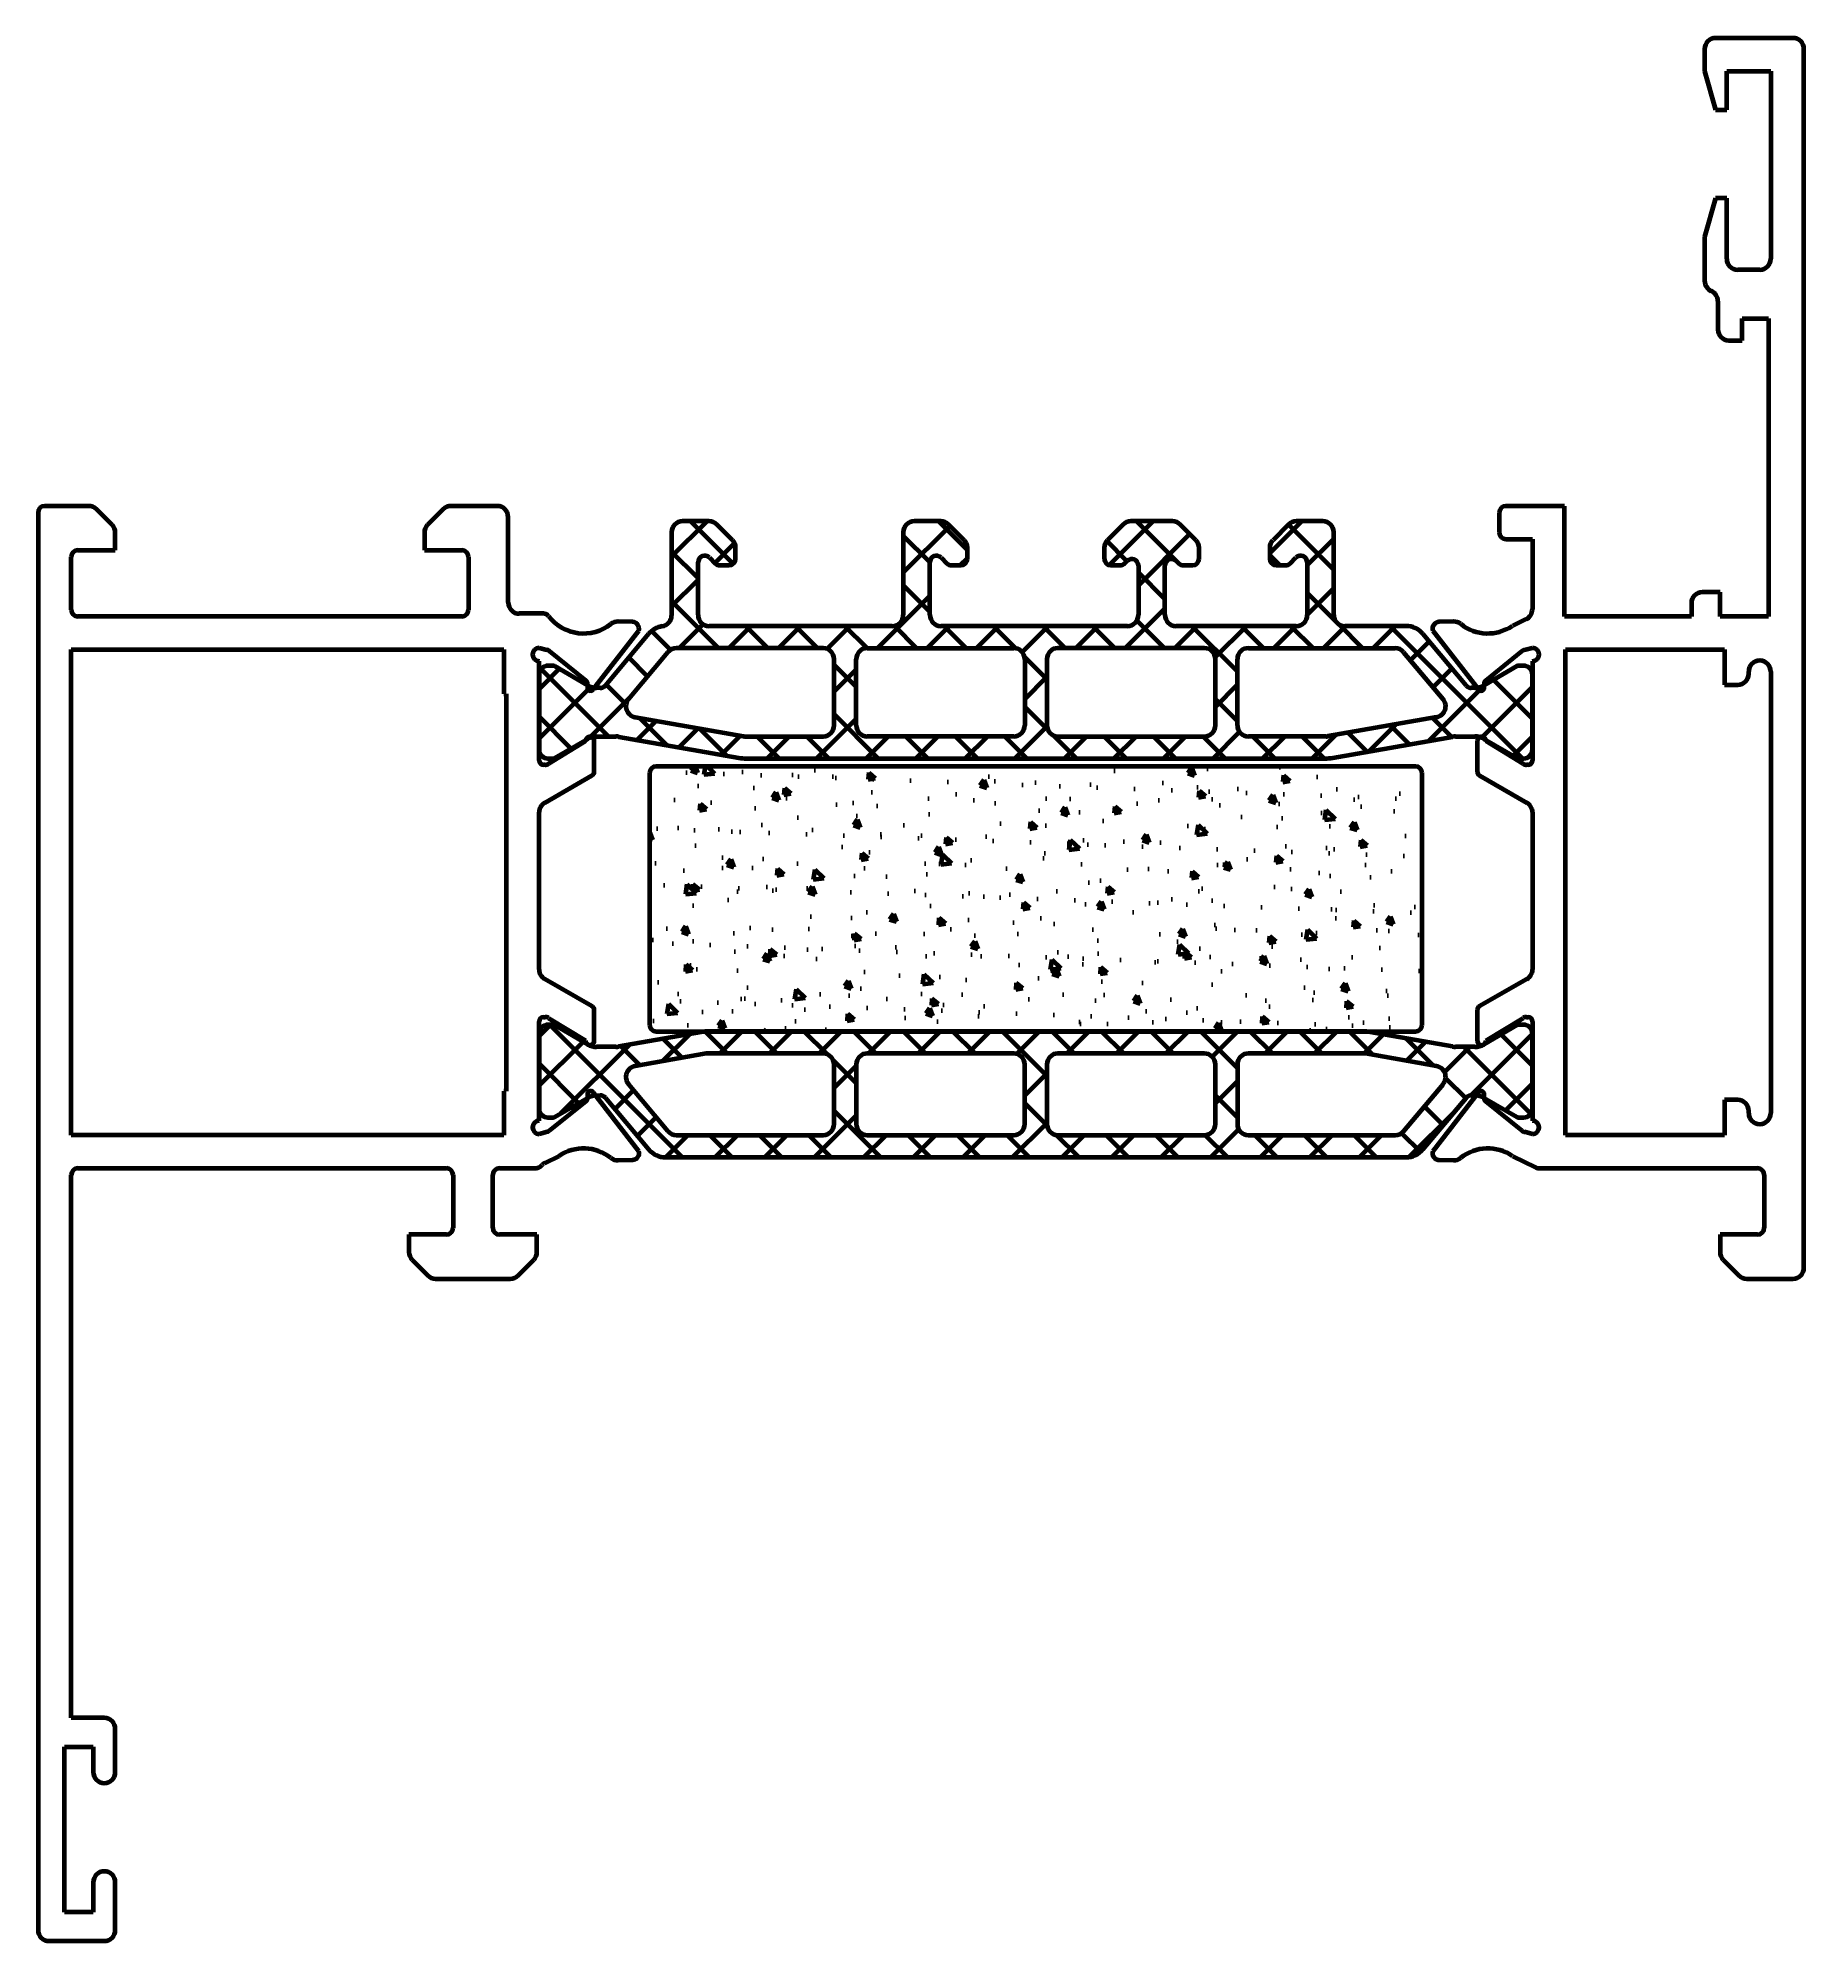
# Model space of a CAD drawing. Header units: millimetres. Extents: x 8.2 to 88.2, y 41.6 to 127.8.
import ezdxf

# ---------------------------------------------------------------- set-up
doc = ezdxf.new("R2010")
doc.units = ezdxf.units.MM

msp = doc.modelspace()

# ---------------------------------------------------------------- hatches: boundary and pattern name
at = {"lineweight": 100}
h = msp.add_hatch(dxfattribs=at)
h.set_pattern_fill('ANSI37', color=8, scale=0.5, style=0)
h.paths.add_polyline_path([(33.934, 98.451, -0.223481), (33.703, 98.342), (33.54, 98.342, -0.131829), (33.139, 98.45), (31.638, 99.318, 0.240571), (31.456, 99.323, 0.50902), (30.933, 98.942), (30.933, 95.542, 0.50902), (31.456, 95.162, 0.253199), (31.646, 95.171), (33.139, 96.035, -0.131829), (33.54, 96.142), (34.482, 96.142), (39.981, 95.173, 0.043661), (40.328, 95.142), (66.539, 95.142, 0.043661), (66.886, 95.173), (72.385, 96.142), (73.327, 96.142, -0.131829), (73.727, 96.035), (75.229, 95.167, 0.240571), (75.41, 95.162, 0.50902), (75.933, 95.542), (75.933, 98.942, 0.50902), (75.41, 99.323, 0.253199), (75.22, 99.313), (73.727, 98.45, -0.131829), (73.327, 98.342), (73.164, 98.342, -0.21991), (72.936, 98.448), (70.974, 100.785, 0.221695), (70.208, 101.142), (67.433, 101.142, -0.414214), (66.933, 101.642), (66.933, 105.392, 0.414214), (66.433, 105.892), (65.24, 105.892, 0.198912), (64.887, 105.746), (64.18, 105.039, 0.198912), (64.033, 104.685), (64.033, 104.192, 0.414214), (64.333, 103.892), (64.748, 103.892, 0.198912), (64.96, 103.98), (65.221, 104.242, -0.668179), (65.733, 104.029), (65.733, 101.642, -0.414214), (65.233, 101.142), (59.783, 101.142, -0.414214), (59.283, 101.642), (59.283, 103.879, -0.668179), (59.795, 104.092), (59.907, 103.98, 0.198912), (60.119, 103.892), (60.533, 103.892, 0.414214), (60.833, 104.192), (60.833, 104.685, 0.198912), (60.687, 105.039), (59.98, 105.746, 0.198912), (59.626, 105.892), (57.74, 105.892, 0.198912), (57.387, 105.746), (56.68, 105.039, 0.198912), (56.533, 104.685), (56.533, 104.192, 0.414214), (56.833, 103.892), (57.248, 103.892, 0.277739), (57.524, 104.031, -0.765441), (58.083, 103.879), (58.083, 101.642, -0.414214), (57.583, 101.142), (49.133, 101.142, -0.414214), (48.633, 101.642), (48.633, 104.029, -0.668179), (49.145, 104.242), (49.407, 103.98, 0.198912), (49.619, 103.892), (50.033, 103.892, 0.414214), (50.333, 104.192), (50.333, 104.685, 0.198912), (50.187, 105.039), (49.48, 105.746, 0.198912), (49.126, 105.892), (47.933, 105.892, 0.414214), (47.433, 105.392), (47.433, 101.642, -0.414214), (46.933, 101.142), (38.633, 101.142, -0.414214), (38.133, 101.642), (38.133, 104.029, -0.668179), (38.645, 104.242), (38.907, 103.98, 0.198912), (39.119, 103.892), (39.533, 103.892, 0.414214), (39.833, 104.192), (39.833, 104.685, 0.198912), (39.687, 105.039), (38.98, 105.746, 0.198912), (38.626, 105.892), (37.433, 105.892, 0.414214), (36.933, 105.392), (36.933, 101.625, -0.370782), (36.508, 101.131, 0.182522), (35.892, 100.785)])
h.paths.add_polyline_path([(36.77, 99.964, -0.221695), (37.153, 100.142), (43.799, 100.142, -0.414214), (44.299, 99.642), (44.299, 96.642, -0.414214), (43.799, 96.142), (40.241, 96.142), (35.277, 97.017, -0.57735), (34.98, 97.831)], flags=16)
h.paths.add_polyline_path([(45.299, 99.642, -0.414214), (45.799, 100.142), (52.433, 100.142, -0.414214), (52.933, 99.642), (52.933, 96.642, -0.414214), (52.433, 96.142), (45.799, 96.142, -0.414214), (45.299, 96.642)], flags=16)
h.paths.add_polyline_path([(53.933, 99.642, -0.414214), (54.433, 100.142), (61.068, 100.142, -0.414214), (61.568, 99.642), (61.568, 96.642, -0.414214), (61.068, 96.142), (54.433, 96.142, -0.414214), (53.933, 96.642)], flags=16)
h.paths.add_polyline_path([(62.568, 99.642, -0.414214), (63.068, 100.142), (69.714, 100.142, -0.221695), (70.097, 99.964), (71.886, 97.831, -0.57735), (71.59, 97.017), (66.626, 96.142), (63.068, 96.142, -0.414214), (62.568, 96.642)], flags=16)
h = msp.add_hatch(dxfattribs=at)
h.set_pattern_fill('AR-CONC', color=8, scale=0.02, angle=-90, style=0)
edge = h.paths.add_edge_path()
edge.add_line((36.233, 82.78), (70.633, 82.78))
edge.add_arc((70.633, 83.08), 0.3, 270, 360)
edge.add_line((70.933, 83.08), (70.933, 94.48))
edge.add_arc((70.633, 94.48), 0.3, 360, 450)
edge.add_line((70.633, 94.78), (36.233, 94.78))
edge.add_arc((36.233, 94.48), 0.3, 90, 180)
edge.add_line((35.933, 94.48), (35.933, 83.08))
edge.add_arc((36.233, 83.08), 0.3, 180, 270)
h = msp.add_hatch(dxfattribs=at)
h.set_pattern_fill('ANSI37', color=8, scale=0.5, style=0)
edge = h.paths.add_edge_path(flags=16)
edge.add_line((63.068, 78.08), (69.714, 78.08))
edge.add_arc((69.714, 78.58), 0.5, 270, 320)
edge.add_line((70.097, 78.259), (71.886, 80.391))
edge.add_arc((71.503, 80.712), 0.5, 320, 440)
edge.add_line((71.59, 81.205), (68.371, 81.772))
edge.add_arc((68.284, 81.28), 0.5, 80, 90)
edge.add_line((68.284, 81.78), (63.068, 81.78))
edge.add_arc((63.068, 81.28), 0.5, 90, 180)
edge.add_line((62.568, 81.28), (62.568, 78.58))
edge.add_arc((63.068, 78.58), 0.5, 180, 270)
edge = h.paths.add_edge_path(flags=16)
edge.add_line((61.068, 81.78), (54.433, 81.78))
edge.add_arc((54.433, 81.28), 0.5, 90, 180)
edge.add_line((53.933, 81.28), (53.933, 78.58))
edge.add_arc((54.433, 78.58), 0.5, 180, 270)
edge.add_line((54.433, 78.08), (61.068, 78.08))
edge.add_arc((61.068, 78.58), 0.5, 270, 360)
edge.add_line((61.568, 78.58), (61.568, 81.28))
edge.add_arc((61.068, 81.28), 0.5, 360, 450)
edge = h.paths.add_edge_path(flags=16)
edge.add_line((52.433, 81.78), (45.799, 81.78))
edge.add_arc((45.799, 81.28), 0.5, 90, 180)
edge.add_line((45.299, 81.28), (45.299, 78.58))
edge.add_arc((45.799, 78.58), 0.5, 180, 270)
edge.add_line((45.799, 78.08), (52.433, 78.08))
edge.add_arc((52.433, 78.58), 0.5, 270, 360)
edge.add_line((52.933, 78.58), (52.933, 81.28))
edge.add_arc((52.433, 81.28), 0.5, 360, 450)
edge = h.paths.add_edge_path()
edge.add_line((53.433, 82.78), (38.627, 82.78))
edge.add_arc((38.627, 80.78), 2, 90, 100)
edge.add_line((38.279, 82.75), (34.551, 82.092))
edge.add_arc((34.412, 82.88), 0.8, 270, 280, ccw=False)
edge.add_line((34.412, 82.08), (33.54, 82.08))
edge.add_arc((33.54, 82.88), 0.8, 239.96029, 270, ccw=False)
edge.add_line((33.139, 82.187), (31.638, 83.055))
edge.add_arc((31.542, 82.88), 0.2, 61.32424, 90)
edge.add_line((31.542, 83.08), (31.333, 83.08))
edge.add_arc((31.333, 82.68), 0.4, 90, 180)
edge.add_line((30.933, 82.68), (30.933, 79.28))
edge.add_arc((31.333, 79.28), 0.4, 180, 270)
edge.add_line((31.333, 78.88), (31.542, 78.88))
edge.add_arc((31.542, 79.08), 0.2, 270, 298.67576)
edge.add_line((31.638, 78.905), (33.139, 79.773))
edge.add_arc((33.54, 79.08), 0.8, 90, 120.03971, ccw=False)
edge.add_line((33.54, 79.88), (33.703, 79.88))
edge.add_arc((33.703, 79.58), 0.3, 39.61, 90, ccw=False)
edge.add_line((33.934, 79.771), (35.892, 77.437))
edge.add_arc((36.658, 78.08), 1, 220, 270)
edge.add_line((36.658, 77.08), (53.433, 77.08))
edge.add_line((53.433, 77.08), (70.208, 77.08))
edge.add_arc((70.208, 78.08), 1, 270, 320)
edge.add_line((70.974, 77.437), (72.933, 79.771))
edge.add_arc((73.164, 79.58), 0.3, 90, 140.39, ccw=False)
edge.add_line((73.164, 79.88), (73.327, 79.88))
edge.add_arc((73.327, 79.08), 0.8, 59.96029, 90, ccw=False)
edge.add_line((73.727, 79.773), (75.229, 78.905))
edge.add_arc((75.324, 79.08), 0.2, 241.32424, 270)
edge.add_line((75.324, 78.88), (75.533, 78.88))
edge.add_arc((75.533, 79.28), 0.4, 270, 360)
edge.add_line((75.933, 79.28), (75.933, 82.68))
edge.add_arc((75.533, 82.68), 0.4, 360, 450)
edge.add_line((75.533, 83.08), (75.324, 83.08))
edge.add_arc((75.324, 82.88), 0.2, 90, 118.67576)
edge.add_line((75.229, 83.055), (73.727, 82.187))
edge.add_arc((73.327, 82.88), 0.8, 270, 300.03971, ccw=False)
edge.add_line((73.327, 82.08), (72.455, 82.08))
edge.add_arc((72.455, 82.88), 0.8, 260, 270, ccw=False)
edge.add_line((72.316, 82.092), (68.587, 82.75))
edge.add_arc((68.24, 80.78), 2, 80, 90)
edge.add_line((68.24, 82.78), (53.433, 82.78))
edge = h.paths.add_edge_path(flags=16)
edge.add_line((43.799, 81.78), (38.583, 81.78))
edge.add_arc((38.583, 81.28), 0.5, 90, 100)
edge.add_line((38.496, 81.772), (35.277, 81.205))
edge.add_arc((35.363, 80.712), 0.5, 100, 220)
edge.add_line((34.98, 80.391), (36.77, 78.259))
edge.add_arc((37.153, 78.58), 0.5, 220, 270)
edge.add_line((37.153, 78.08), (43.799, 78.08))
edge.add_arc((43.799, 78.58), 0.5, 270, 360)
edge.add_line((44.299, 78.58), (44.299, 81.28))
edge.add_arc((43.799, 81.28), 0.5, 0, 90)

# ---------------------------------------------------------------- linework, layer by layer
for p, q in [((87.733, 127.777), (84.233, 127.777)), ((83.733, 127.277), (83.733, 126.277)), ((88.233, 72.077), (88.233, 127.277)), ((83.733, 126.277), (84.233, 124.527)), ((84.733, 124.527), (84.733, 126.277)), ((84.733, 126.277), (86.733, 126.277)), ((86.733, 126.277), (86.733, 117.777)), ((84.233, 124.527), (84.733, 124.527)), ((84.233, 120.527), (83.733, 118.777)), ((84.733, 120.527), (84.233, 120.527)), ((84.733, 117.777), (84.733, 120.527)), ((83.733, 118.777), (83.733, 116.777)), ((86.233, 117.277), (85.233, 117.277)), ((84.333, 115.861), (84.333, 114.576)), ((85.433, 114.076), (85.433, 115.076)), ((85.433, 115.076), (86.633, 115.076)), ((86.633, 115.076), (86.633, 101.576)), ((84.833, 114.076), (85.433, 114.076)), ((8.233, 106.277), (8.233, 42.077)), ((10.526, 106.577), (8.533, 106.577)), ((11.587, 105.724), (10.88, 106.431)), ((26.587, 106.431), (25.88, 105.724)), ((29.033, 106.577), (26.94, 106.577)), ((29.533, 102.207), (29.533, 106.077)), ((74.433, 106.277), (74.433, 105.377)), ((77.383, 106.577), (74.733, 106.577)), ((77.383, 101.576), (77.383, 106.577)), ((11.733, 104.577), (11.733, 105.37)), ((25.733, 105.37), (25.733, 104.577)), ((10.033, 104.577), (11.733, 104.577)), ((25.733, 104.577), (27.433, 104.577)), ((74.733, 105.077), (75.933, 105.077)), ((75.933, 105.077), (75.933, 101.902)), ((9.733, 101.877), (9.733, 104.277)), ((27.733, 104.277), (27.733, 101.877)), ((84.433, 102.676), (83.633, 102.676)), ((84.433, 101.576), (84.433, 102.676)), ((83.133, 102.176), (83.133, 101.576)), ((27.433, 101.577), (10.033, 101.577)), ((31.124, 101.707), (30.033, 101.707)), ((33.381, 98.266), (35.446, 100.932)), ((35.164, 101.326), (34.507, 101.345)), ((35.167, 101.326), (35.164, 101.326)), ((71.421, 100.932), (73.485, 98.266)), ((71.703, 101.326), (71.7, 101.326)), ((72.359, 101.345), (71.703, 101.326)), ((75.654, 101.454), (75.038, 101.151)), ((83.133, 101.576), (77.383, 101.576)), ((86.633, 101.576), (84.433, 101.576)), ((9.733, 78.077), (9.733, 100.077)), ((9.733, 100.077), (29.333, 100.077)), ((29.333, 100.077), (29.333, 98.077)), ((30.933, 100.154), (31.288, 100.059)), ((31.408, 100), (33.051, 98.678)), ((73.815, 98.678), (75.458, 100)), ((75.578, 100.059), (75.933, 100.154)), ((77.433, 78.077), (77.433, 100.077)), ((77.433, 100.077), (84.633, 100.077)), ((84.633, 100.077), (84.633, 98.477)), ((30.933, 95.054), (30.933, 99.554)), ((75.933, 99.554), (75.933, 95.054)), ((33.126, 98.515), (33.121, 98.36)), ((73.746, 98.36), (73.741, 98.515)), ((84.633, 98.477), (85.233, 98.477)), ((85.733, 98.977), (85.733, 99.077)), ((86.733, 99.077), (86.733, 79.077)), ((29.333, 98.077), (29.433, 98.077)), ((29.433, 98.077), (29.433, 80.077)), ((33.033, 95.92), (31.357, 94.898)), ((33.433, 94.543), (33.433, 95.927)), ((73.433, 95.927), (73.433, 94.543)), ((75.509, 94.898), (73.833, 95.92)), ((31.201, 94.854), (31.133, 94.854)), ((75.733, 94.854), (75.665, 94.854)), ((31.185, 93.137), (33.328, 94.367)), ((33.328, 94.367), (33.328, 94.367)), ((73.539, 94.367), (73.539, 94.367)), ((73.539, 94.367), (75.682, 93.137)), ((30.933, 85.581), (30.933, 92.703)), ((75.933, 92.703), (75.933, 85.581)), ((33.328, 83.918), (31.185, 85.148)), ((75.682, 85.148), (73.539, 83.918)), ((33.328, 83.918), (33.328, 83.918)), ((33.433, 82.358), (33.433, 83.741)), ((73.433, 83.741), (73.433, 82.358)), ((73.539, 83.918), (73.539, 83.918)), ((30.933, 78.73), (30.933, 83.23)), ((31.133, 83.43), (31.201, 83.43)), ((31.357, 83.386), (33.033, 82.364)), ((73.833, 82.364), (75.509, 83.386)), ((75.665, 83.43), (75.733, 83.43)), ((75.933, 83.23), (75.933, 78.73)), ((29.433, 80.077), (29.333, 80.077)), ((29.333, 80.077), (29.333, 78.077)), ((33.051, 79.606), (31.408, 78.284)), ((33.121, 79.925), (33.126, 79.769)), ((35.446, 77.352), (33.381, 80.019)), ((73.485, 80.019), (71.421, 77.352)), ((73.741, 79.769), (73.746, 79.925)), ((75.458, 78.284), (73.815, 79.606)), ((84.633, 79.677), (84.633, 78.077)), ((85.233, 79.677), (84.633, 79.677)), ((85.733, 79.077), (85.733, 79.177)), ((29.333, 78.077), (9.733, 78.077)), ((31.308, 78.231), (30.933, 78.13)), ((75.933, 78.13), (75.578, 78.226)), ((84.633, 78.077), (77.433, 78.077)), ((31.214, 76.831), (31.829, 77.133)), ((34.507, 76.94), (35.164, 76.958)), ((35.164, 76.958), (35.174, 76.959)), ((71.7, 76.958), (71.703, 76.958)), ((71.703, 76.958), (72.359, 76.94)), ((75.038, 77.133), (76.066, 76.628)), ((9.733, 51.677), (9.733, 76.277)), ((10.033, 76.577), (26.733, 76.577)), ((27.033, 76.277), (27.033, 73.877)), ((28.833, 73.877), (28.833, 76.277)), ((29.133, 76.577), (30.715, 76.577)), ((76.287, 76.577), (86.133, 76.577)), ((86.433, 76.277), (86.433, 73.877)), ((26.733, 73.577), (25.033, 73.577)), ((25.033, 73.577), (25.033, 72.784)), ((30.833, 73.577), (29.133, 73.577)), ((30.833, 72.784), (30.833, 73.577)), ((86.133, 73.577), (84.433, 73.577)), ((84.433, 73.577), (84.433, 72.784)), ((25.18, 72.431), (25.887, 71.724)), ((29.98, 71.724), (30.687, 72.431)), ((84.58, 72.431), (85.287, 71.724)), ((26.24, 71.577), (29.626, 71.577)), ((85.64, 71.577), (87.733, 71.577)), ((11.233, 51.677), (9.733, 51.677)), ((11.733, 49.227), (11.733, 51.177)), ((9.433, 42.877), (9.433, 50.377)), ((9.433, 50.377), (10.733, 50.377)), ((10.733, 50.377), (10.733, 49.227)), ((10.733, 44.227), (10.733, 42.877)), ((11.733, 42.077), (11.733, 44.227)), ((10.733, 42.877), (9.433, 42.877)), ((8.733, 41.577), (11.233, 41.577))]:
    msp.add_line(p, q, dxfattribs=at)
at = {"color": 8, "lineweight": 100}
for p, q in [((36.933, 105.392), (36.933, 101.625)), ((38.626, 105.892), (37.433, 105.892)), ((39.687, 105.039), (38.98, 105.746)), ((47.433, 105.392), (47.433, 101.642)), ((49.126, 105.892), (47.933, 105.892)), ((50.187, 105.039), (49.48, 105.746)), ((57.387, 105.746), (56.68, 105.039)), ((59.626, 105.892), (57.74, 105.892)), ((60.687, 105.039), (59.98, 105.746)), ((64.887, 105.746), (64.18, 105.039)), ((66.433, 105.892), (65.24, 105.892)), ((66.933, 101.642), (66.933, 105.392)), ((39.833, 104.192), (39.833, 104.685)), ((50.333, 104.192), (50.333, 104.685)), ((56.533, 104.685), (56.533, 104.192)), ((60.833, 104.192), (60.833, 104.685)), ((64.033, 104.685), (64.033, 104.192)), ((38.133, 101.642), (38.133, 104.029)), ((38.645, 104.242), (38.907, 103.98)), ((39.119, 103.892), (39.533, 103.892)), ((48.633, 101.642), (48.633, 104.029)), ((49.145, 104.242), (49.407, 103.98)), ((49.619, 103.892), (50.033, 103.892)), ((56.833, 103.892), (57.248, 103.892)), ((57.46, 103.98), (57.571, 104.092)), ((58.083, 103.879), (58.083, 101.642)), ((59.283, 101.642), (59.283, 103.879)), ((59.795, 104.092), (59.907, 103.98)), ((60.119, 103.892), (60.533, 103.892)), ((64.333, 103.892), (64.748, 103.892)), ((64.96, 103.98), (65.221, 104.242)), ((65.733, 104.029), (65.733, 101.642)), ((46.933, 101.142), (38.633, 101.142)), ((57.583, 101.142), (49.133, 101.142)), ((65.233, 101.142), (59.783, 101.142)), ((70.208, 101.142), (67.433, 101.142)), ((35.892, 100.785), (33.934, 98.451)), ((43.799, 100.142), (37.153, 100.142)), ((45.799, 100.142), (52.433, 100.142)), ((61.068, 100.142), (54.433, 100.142)), ((63.068, 100.142), (69.714, 100.142)), ((72.933, 98.451), (70.974, 100.785)), ((31.542, 99.342), (31.333, 99.342)), ((33.139, 98.45), (31.638, 99.318)), ((36.77, 99.964), (34.98, 97.831)), ((44.299, 96.642), (44.299, 99.642)), ((45.299, 96.642), (45.299, 99.642)), ((52.933, 99.642), (52.933, 96.642)), ((53.933, 99.642), (53.933, 96.642)), ((61.568, 96.642), (61.568, 99.642)), ((62.568, 96.642), (62.568, 99.642)), ((70.097, 99.964), (71.886, 97.831)), ((75.229, 99.318), (73.727, 98.45)), ((75.533, 99.342), (75.324, 99.342)), ((30.933, 98.942), (30.933, 95.542)), ((33.703, 98.342), (33.54, 98.342)), ((73.327, 98.342), (73.164, 98.342)), ((75.933, 95.542), (75.933, 98.942)), ((35.277, 97.017), (40.198, 96.15)), ((71.59, 97.017), (66.669, 96.15)), ((31.638, 95.167), (33.139, 96.035)), ((33.54, 96.142), (34.412, 96.142)), ((34.551, 96.13), (39.981, 95.173)), ((40.284, 96.142), (43.799, 96.142)), ((52.433, 96.142), (45.799, 96.142)), ((54.433, 96.142), (61.068, 96.142)), ((66.582, 96.142), (63.068, 96.142)), ((66.886, 95.173), (72.316, 96.13)), ((72.455, 96.142), (73.327, 96.142)), ((73.727, 96.035), (75.229, 95.167)), ((31.333, 95.142), (31.542, 95.142)), ((40.328, 95.142), (66.539, 95.142)), ((75.324, 95.142), (75.533, 95.142)), ((35.933, 94.48), (35.933, 83.08)), ((70.633, 94.78), (36.233, 94.78)), ((70.933, 83.08), (70.933, 94.48)), ((31.542, 83.08), (31.333, 83.08)), ((33.139, 82.187), (31.638, 83.055)), ((36.233, 82.78), (70.633, 82.78)), ((53.433, 82.78), (38.627, 82.78)), ((68.24, 82.78), (53.433, 82.78)), ((75.229, 83.055), (73.727, 82.187)), ((75.533, 83.08), (75.324, 83.08)), ((30.933, 82.68), (30.933, 79.28)), ((34.412, 82.08), (33.54, 82.08)), ((38.279, 82.75), (34.551, 82.092)), ((72.316, 82.092), (68.587, 82.75)), ((73.327, 82.08), (72.455, 82.08)), ((75.933, 79.28), (75.933, 82.68)), ((38.496, 81.772), (35.277, 81.205)), ((43.799, 81.78), (38.583, 81.78)), ((44.299, 78.58), (44.299, 81.28)), ((45.299, 81.28), (45.299, 78.58)), ((52.433, 81.78), (45.799, 81.78)), ((52.933, 78.58), (52.933, 81.28)), ((53.933, 81.28), (53.933, 78.58)), ((61.068, 81.78), (54.433, 81.78)), ((61.568, 78.58), (61.568, 81.28)), ((62.568, 81.28), (62.568, 78.58)), ((68.284, 81.78), (63.068, 81.78)), ((71.59, 81.205), (68.371, 81.772)), ((34.98, 80.391), (36.77, 78.259)), ((70.097, 78.259), (71.886, 80.391)), ((31.638, 78.905), (33.139, 79.773)), ((33.54, 79.88), (33.703, 79.88)), ((33.934, 79.771), (35.892, 77.437)), ((70.974, 77.437), (72.933, 79.771)), ((73.164, 79.88), (73.327, 79.88)), ((73.727, 79.773), (75.229, 78.905)), ((31.333, 78.88), (31.542, 78.88)), ((75.324, 78.88), (75.533, 78.88)), ((37.153, 78.08), (43.799, 78.08)), ((45.799, 78.08), (52.433, 78.08)), ((54.433, 78.08), (61.068, 78.08)), ((63.068, 78.08), (69.714, 78.08)), ((36.658, 77.08), (53.433, 77.08)), ((53.433, 77.08), (70.208, 77.08))]:
    msp.add_line(p, q, dxfattribs=at)
at = {"lineweight": 100}
for centre, radius, start, end in [((84.233, 127.277), 0.5, 90, 180), ((87.733, 127.277), 0.5, 360, 90), ((85.233, 117.777), 0.5, 180, 270), ((86.233, 117.777), 0.5, 270, 0), ((84.233, 116.777), 0.5, 180, 246.42182), ((83.833, 115.861), 0.5, 360, 66.42182), ((84.833, 114.576), 0.5, 180, 270), ((8.533, 106.277), 0.3, 90, 180), ((10.526, 106.077), 0.5, 45, 90), ((26.94, 106.077), 0.5, 90, 135), ((29.033, 106.077), 0.5, 0, 90), ((74.733, 106.277), 0.3, 90, 180), ((11.233, 105.37), 0.5, 0, 45), ((26.233, 105.37), 0.5, 135, 180), ((74.733, 105.377), 0.3, 180, 270), ((10.033, 104.277), 0.3, 90, 180), ((27.433, 104.277), 0.3, 360, 90), ((83.633, 102.176), 0.5, 90, 180), ((10.033, 101.877), 0.3, 180, 270), ((27.433, 101.877), 0.3, 270, 360), ((30.033, 102.207), 0.5, 180, 270), ((75.433, 101.902), 0.5, 296.12703, 0), ((31.124, 101.407), 0.3, 37.57117, 90), ((32.947, 102.81), 2, 217.57117, 308.19423), ((34.493, 100.845), 0.5, 88.37625, 128.19423), ((35.161, 101.026), 0.3, 341.74858, 88.86602), ((71.706, 101.026), 0.3, 91.13398, 198.25142), ((72.373, 100.845), 0.5, 51.80577, 91.62375), ((73.919, 102.81), 2, 231.80577, 303.99705), ((30.933, 99.854), 0.3, 90, 270), ((31.22, 99.767), 0.3, 51.17602, 76.87288), ((75.646, 99.767), 0.3, 103.12712, 128.82398), ((75.933, 99.854), 0.3, 270, 90), ((86.233, 99.077), 0.5, 0, 180), ((32.926, 98.522), 0.2, 358, 51.17602), ((33.266, 98.355), 0.146, 178, 322.25392), ((73.601, 98.355), 0.146, 217.74608, 2), ((73.941, 98.522), 0.2, 128.82398, 182), ((85.233, 98.977), 0.5, 270, 0), ((33.233, 95.927), 0.2, 0, 181.77363), ((73.633, 95.927), 0.2, 358.22637, 180), ((31.133, 95.054), 0.2, 180, 270), ((31.201, 95.154), 0.3, 270, 301.38013), ((75.665, 95.154), 0.3, 238.61987, 270), ((75.733, 95.054), 0.2, 270, 360), ((33.233, 94.543), 0.2, 298.30547, 360), ((73.633, 94.543), 0.2, 180, 241.69453), ((31.433, 92.703), 0.5, 119.84688, 180), ((75.433, 92.703), 0.5, 0, 60.15312), ((31.433, 85.581), 0.5, 180, 240.15312), ((75.433, 85.581), 0.5, 299.84688, 0), ((33.233, 83.741), 0.2, 0, 61.69453), ((73.633, 83.741), 0.2, 118.30547, 180), ((31.133, 83.23), 0.2, 90, 180), ((31.201, 83.13), 0.3, 58.61987, 90), ((75.665, 83.13), 0.3, 90, 121.38013), ((75.733, 83.23), 0.2, 0, 90), ((33.233, 82.358), 0.2, 178.22637, 0), ((73.633, 82.358), 0.2, 180, 1.77363), ((32.926, 79.762), 0.2, 308.82398, 2), ((33.266, 79.93), 0.146, 37.74608, 182), ((73.601, 79.93), 0.146, 358, 142.25392), ((73.941, 79.762), 0.2, 178, 231.17602), ((85.233, 79.177), 0.5, 0, 90), ((30.933, 78.43), 0.3, 90, 270), ((75.933, 78.43), 0.3, 270, 90), ((86.233, 79.077), 0.5, 180, 360), ((31.22, 78.518), 0.3, 287, 308.82398), ((75.646, 78.518), 0.3, 231.17602, 256.87288), ((30.715, 77.077), 0.5, 270, 315.96539), ((31.434, 76.382), 0.5, 116.12703, 135.96539), ((32.947, 75.475), 2, 51.80577, 123.99705), ((34.493, 77.44), 0.5, 231.80577, 271.62375), ((35.161, 77.258), 0.3, 272.60541, 18.25142), ((71.706, 77.258), 0.3, 161.74858, 268.86602), ((72.373, 77.44), 0.5, 268.37625, 308.19423), ((73.919, 75.475), 2, 56.00295, 128.19423), ((10.033, 76.277), 0.3, 90, 180), ((26.733, 76.277), 0.3, 360, 90), ((29.133, 76.277), 0.3, 90, 180), ((76.287, 77.077), 0.5, 243.87297, 270), ((86.133, 76.277), 0.3, 0, 90), ((26.733, 73.877), 0.3, 270, 0), ((29.133, 73.877), 0.3, 180, 270), ((86.133, 73.877), 0.3, 270, 360), ((25.533, 72.784), 0.5, 180, 225), ((30.333, 72.784), 0.5, 315, 360), ((84.933, 72.784), 0.5, 180, 225), ((26.24, 72.077), 0.5, 225, 270), ((29.626, 72.077), 0.5, 270, 315), ((85.64, 72.077), 0.5, 225, 270), ((87.733, 72.077), 0.5, 270, 0), ((11.233, 51.177), 0.5, 0, 90), ((11.233, 49.227), 0.5, 180, 0), ((11.233, 44.227), 0.5, 0, 180), ((8.733, 42.077), 0.5, 180, 270), ((11.233, 42.077), 0.5, 270, 360)]:
    msp.add_arc(centre, radius, start, end, dxfattribs=at)
at = {"color": 8, "lineweight": 100}
for centre, radius, start, end in [((37.433, 105.392), 0.5, 90, 180), ((38.626, 105.392), 0.5, 45, 90), ((47.933, 105.392), 0.5, 90, 180), ((49.126, 105.392), 0.5, 45, 90), ((57.74, 105.392), 0.5, 90, 135), ((59.626, 105.392), 0.5, 45, 90), ((65.24, 105.392), 0.5, 90, 135), ((66.433, 105.392), 0.5, 360, 90), ((38.433, 104.029), 0.3, 45, 180), ((39.333, 104.685), 0.5, 360, 45), ((48.933, 104.029), 0.3, 45, 180), ((49.833, 104.685), 0.5, 0, 45), ((57.033, 104.685), 0.5, 135, 180), ((60.333, 104.685), 0.5, 0, 45), ((64.533, 104.685), 0.5, 135, 180), ((65.433, 104.029), 0.3, 360, 135), ((39.119, 104.192), 0.3, 225, 270), ((39.533, 104.192), 0.3, 270, 0), ((49.619, 104.192), 0.3, 225, 270), ((50.033, 104.192), 0.3, 270, 0), ((56.833, 104.192), 0.3, 180, 270), ((57.248, 104.192), 0.3, 270, 315), ((57.783, 103.879), 0.3, 0, 135), ((59.583, 103.879), 0.3, 45, 180), ((60.119, 104.192), 0.3, 225, 270), ((60.533, 104.192), 0.3, 270, 0), ((64.333, 104.192), 0.3, 180, 270), ((64.748, 104.192), 0.3, 270, 315), ((36.658, 100.142), 1, 98.62445, 140), ((36.433, 101.625), 0.5, 278.62445, 0), ((38.633, 101.642), 0.5, 180, 270), ((46.933, 101.642), 0.5, 270, 0), ((49.133, 101.642), 0.5, 180, 270), ((57.583, 101.642), 0.5, 270, 0), ((59.783, 101.642), 0.5, 180, 270), ((65.233, 101.642), 0.5, 270, 0), ((67.433, 101.642), 0.5, 180, 270), ((70.208, 100.142), 1, 40, 90), ((37.153, 99.642), 0.5, 90, 140), ((43.799, 99.642), 0.5, 0, 90), ((45.799, 99.642), 0.5, 90, 180), ((52.433, 99.642), 0.5, 0, 90), ((54.433, 99.642), 0.5, 90, 180), ((61.068, 99.642), 0.5, 0, 90), ((63.068, 99.642), 0.5, 90, 180), ((69.714, 99.642), 0.5, 40, 90), ((31.333, 98.942), 0.4, 90, 180), ((31.542, 99.142), 0.2, 61.32424, 90), ((75.324, 99.142), 0.2, 90, 118.67576), ((75.533, 98.942), 0.4, 360, 90), ((33.54, 99.142), 0.8, 239.96029, 270), ((33.703, 98.642), 0.3, 270, 320.39), ((73.164, 98.642), 0.3, 219.61, 270), ((73.327, 99.142), 0.8, 270, 300.03971), ((35.363, 97.51), 0.5, 140, 260), ((71.503, 97.51), 0.5, 280, 40), ((43.799, 96.642), 0.5, 270, 0), ((45.799, 96.642), 0.5, 180, 270), ((52.433, 96.642), 0.5, 270, 360), ((54.433, 96.642), 0.5, 180, 270), ((61.068, 96.642), 0.5, 270, 0), ((63.068, 96.642), 0.5, 180, 270), ((33.54, 95.342), 0.8, 90, 120.03971), ((34.412, 95.342), 0.8, 80, 90), ((40.284, 96.642), 0.5, 260, 270), ((66.582, 96.642), 0.5, 270, 280), ((72.455, 95.342), 0.8, 90, 100), ((73.327, 95.342), 0.8, 59.96029, 90), ((31.333, 95.542), 0.4, 180, 270), ((31.542, 95.342), 0.2, 270, 298.67576), ((40.328, 97.142), 2, 260, 270), ((66.539, 97.142), 2, 270, 280), ((75.324, 95.342), 0.2, 241.32424, 270), ((75.533, 95.542), 0.4, 270, 360), ((36.233, 94.48), 0.3, 90, 180), ((70.633, 94.48), 0.3, 360, 90), ((31.333, 82.68), 0.4, 90, 180), ((31.542, 82.88), 0.2, 61.32424, 90), ((36.233, 83.08), 0.3, 180, 270), ((38.627, 80.78), 2, 90, 100), ((68.24, 80.78), 2, 80, 90), ((70.633, 83.08), 0.3, 270, 0), ((75.324, 82.88), 0.2, 90, 118.67576), ((75.533, 82.68), 0.4, 360, 90), ((33.54, 82.88), 0.8, 239.96029, 270), ((34.412, 82.88), 0.8, 270, 280), ((72.455, 82.88), 0.8, 260, 270), ((73.327, 82.88), 0.8, 270, 300.03971), ((35.363, 80.712), 0.5, 100, 220), ((38.583, 81.28), 0.5, 90, 100), ((43.799, 81.28), 0.5, 0, 90), ((45.799, 81.28), 0.5, 90, 180), ((52.433, 81.28), 0.5, 360, 90), ((54.433, 81.28), 0.5, 90, 180), ((61.068, 81.28), 0.5, 0, 90), ((63.068, 81.28), 0.5, 90, 180), ((68.284, 81.28), 0.5, 80, 90), ((71.503, 80.712), 0.5, 320, 80), ((33.54, 79.08), 0.8, 90, 120.03971), ((33.703, 79.58), 0.3, 39.61, 90), ((73.164, 79.58), 0.3, 90, 140.39), ((73.327, 79.08), 0.8, 59.96029, 90), ((31.333, 79.28), 0.4, 180, 270), ((31.542, 79.08), 0.2, 270, 298.67576), ((43.799, 78.58), 0.5, 270, 0), ((45.799, 78.58), 0.5, 180, 270), ((52.433, 78.58), 0.5, 270, 360), ((54.433, 78.58), 0.5, 180, 270), ((61.068, 78.58), 0.5, 270, 360), ((63.068, 78.58), 0.5, 180, 270), ((75.324, 79.08), 0.2, 241.32424, 270), ((75.533, 79.28), 0.4, 270, 360), ((37.153, 78.58), 0.5, 220, 270), ((69.714, 78.58), 0.5, 270, 320), ((36.658, 78.08), 1, 220, 270), ((70.208, 78.08), 1, 270, 320)]:
    msp.add_arc(centre, radius, start, end, dxfattribs=at)

doc.saveas('drawing.dxf')
